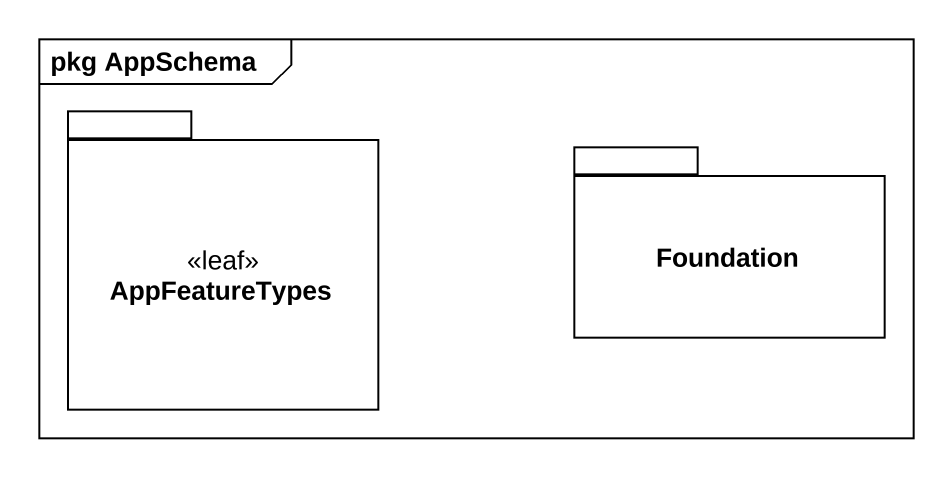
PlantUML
@startuml
mainframe pkg AppSchema
package AppFeatureTypes <<leaf>> {
}
package Foundation {
}
@enduml
